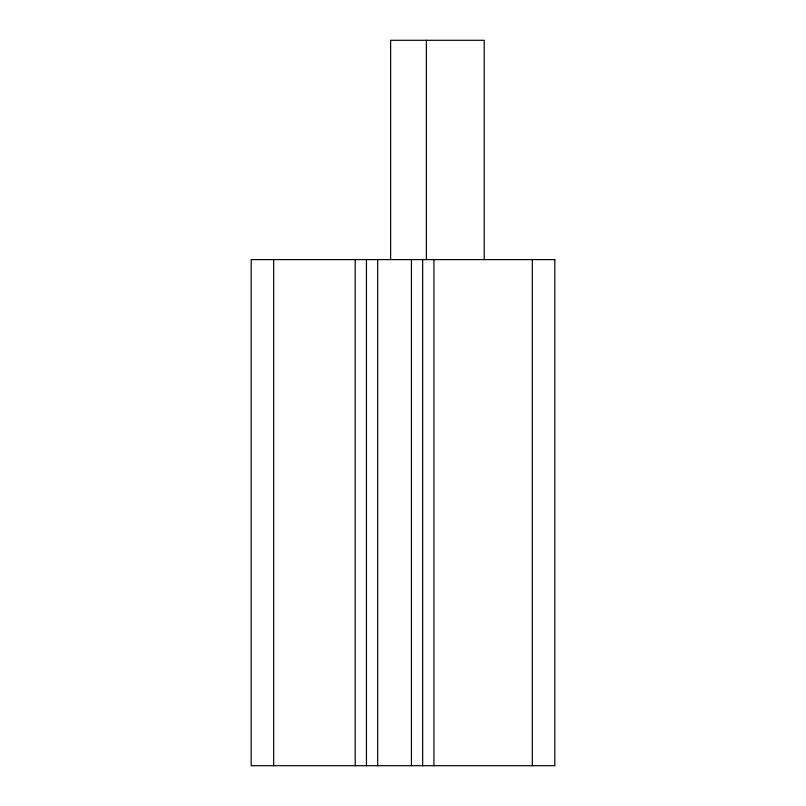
<?xml version="1.0" encoding="UTF-8"?>
<svg xmlns="http://www.w3.org/2000/svg" width="806" height="806" viewBox="0 0 806 806"><rect width="100%" height="100%" fill="white"/><g stroke="black" fill="none" stroke-linecap="round" stroke-linejoin="round"><path stroke-width="1.21" d="M532.333 259.603L532.333 765.7M484.215 259.603L484.215 40.3L390.628 40.3L390.628 259.603M433.93 259.603L433.93 765.7M426.374 40.3L426.374 259.603M422.676 259.603L422.676 765.7M411.433 259.603L411.433 765.7M377.692 259.603L377.692 765.7M366.448 259.603L366.448 765.7M355.204 259.603L355.204 765.7M273.667 259.603L273.667 765.7M554.83 259.603L251.17 259.603L251.17 765.7L554.83 765.7L554.83 259.603"/></g></svg>
